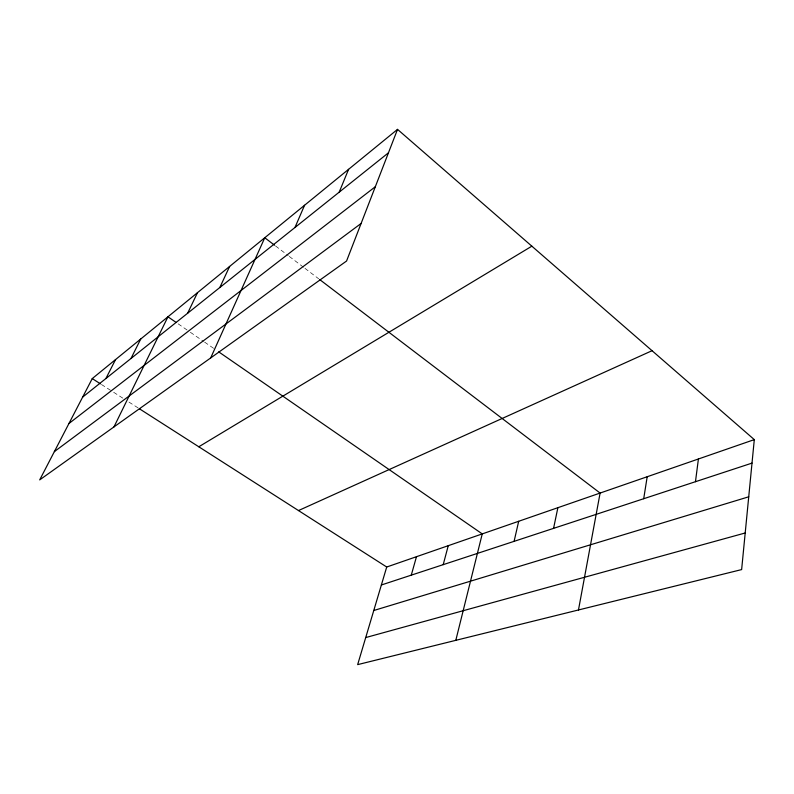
<?xml version="1.0" encoding="UTF-8"?>
<svg xmlns="http://www.w3.org/2000/svg" width="794" height="794" viewBox="0 0 794 794"><rect width="100%" height="100%" fill="white"/><g stroke="black" fill="none" stroke-linecap="round" stroke-linejoin="round"><path stroke-width="0.6" stroke-dasharray="3.97 2.98" d="M101.424 384.465L112.629 391.631M113.651 392.286L122.822 398.151M128.936 402.062L138.335 408.076M178.134 323.823L189.329 331.564M190.352 332.269L203.582 341.41M204.604 342.115L215.71 349.787M275.548 245.951L288.282 255.648M289.264 256.402L303.963 267.588M304.936 268.332L318.712 278.813"/><path stroke-width="1.19" d="M754.3 439.618L741.636 569.586L357.657 664.628L386.718 567.015L754.3 439.618L397.526 129.372L92.253 378.589L39.7 479.884L346.561 261.028L397.526 129.372M695.465 481.71L698.412 458.992M643.706 498.721L647.199 476.737M578.469 609.981L600.105 493.064L319.694 279.567M553.567 528.367L557.874 507.703M514.095 541.349L518.69 521.281M455.806 640.341L482.246 533.905L218.727 351.871M443.211 564.653L448.253 545.686M411.272 575.154L416.483 556.703M339.187 192.178L348.586 169.321M294.951 227.511L304.568 205.259M210.688 357.925L264.769 237.753L274.565 245.207M219.819 287.527L229.625 266.437M187.652 313.223L197.478 292.688M113.969 426.914L167.951 316.796L176.099 322.424M130.98 358.501L140.737 339.008M105.89 378.539L115.577 359.553M82.645 397.109L388.445 152.815M68.949 423.51L375.324 186.719M54.349 451.637L361.101 223.461M198.808 446.774L531.851 246.18M298.494 510.562L652.053 350.7M381.368 584.989L752.007 463.11M373.776 610.507L748.732 496.806M365.716 637.572L745.209 532.982M92.253 378.589L100.401 383.81M139.377 408.751L386.718 567.015"/></g></svg>
